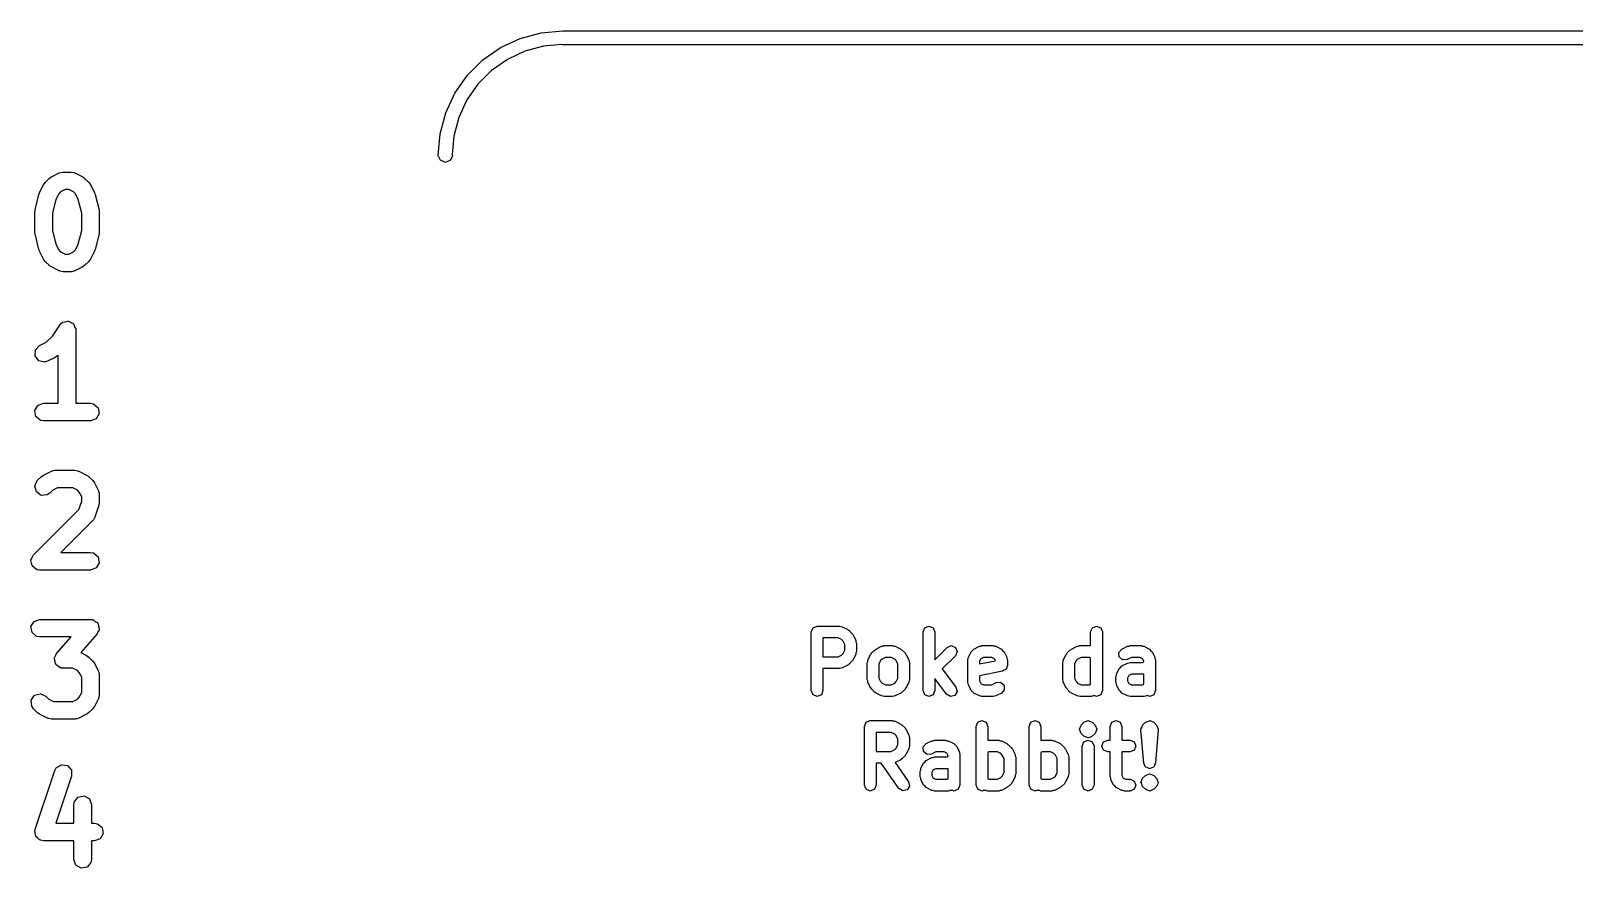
# Model space of a CAD drawing. Extents: x 134.2 to 161.8, y -113.7 to -84.1.
# Drawn here: x 134.79 to 147.94, y -91.22 to -84.09 of the extents above; entities that cross this region are included whole.
import ezdxf

# ---------------------------------------------------------------- set-up
doc = ezdxf.new("R2010")
doc.units = 0
doc.layers.add('BLACK', color=7, linetype='CONTINUOUS')

msp = doc.modelspace()

# ---------------------------------------------------------------- linework, layer by layer
at = {"layer": 'BLACK', "linetype": 'CONTINUOUS'}
for p, q in [((138.79, -84.2358), (138.958, -84.1577)), ((138.958, -84.1577), (139.136, -84.1099)), ((139.136, -84.1099), (139.32, -84.0938)), ((139.32, -84.0938), (139.32, -84.0938)), ((139.32, -84.0938), (155.3, -84.0938)), ((138.639, -84.3418), (138.79, -84.2358)), ((138.998, -84.2671), (138.849, -84.3366)), ((139.157, -84.2245), (138.998, -84.2671)), ((139.313, -84.2108), (139.157, -84.2245)), ((139.32, -84.2138), (139.313, -84.2108)), ((155.3, -84.2138), (139.32, -84.2138)), ((138.508, -84.4724), (138.639, -84.3418)), ((138.849, -84.3366), (138.714, -84.4309)), ((138.402, -84.6238), (138.508, -84.4724)), ((138.598, -84.5472), (138.503, -84.682)), ((138.714, -84.4309), (138.598, -84.5472)), ((138.324, -84.7912), (138.402, -84.6238)), ((138.503, -84.682), (138.434, -84.831)), ((138.277, -84.9697), (138.324, -84.7912)), ((138.434, -84.831), (138.391, -84.9899)), ((138.26, -85.1538), (138.277, -84.9697)), ((138.391, -84.9899), (138.378, -85.1466)), ((138.278, -85.1962), (138.26, -85.1538)), ((138.32, -85.2138), (138.278, -85.1962)), ((138.363, -85.1962), (138.32, -85.2138)), ((138.38, -85.1538), (138.363, -85.1962)), ((138.378, -85.1466), (138.38, -85.1538)), ((134.943, -85.3511), (134.962, -85.3383)), ((134.962, -85.3383), (134.963, -85.3371)), ((134.963, -85.3371), (135.029, -85.3038)), ((135.029, -85.3038), (135.054, -85.2963)), ((135.054, -85.2963), (135.059, -85.2974)), ((135.059, -85.2974), (135.063, -85.2958)), ((135.063, -85.2958), (135.13, -85.2958)), ((135.13, -85.2958), (135.155, -85.3004)), ((135.155, -85.3004), (135.159, -85.3032)), ((135.159, -85.3032), (135.163, -85.3038)), ((135.163, -85.3038), (135.23, -85.3371)), ((135.23, -85.3371), (135.248, -85.3504)), ((134.857, -85.486), (134.862, -85.4742)), ((134.862, -85.4742), (134.863, -85.4706)), ((134.863, -85.4706), (134.896, -85.404)), ((134.896, -85.404), (134.909, -85.386)), ((134.909, -85.386), (134.91, -85.3845)), ((134.91, -85.3845), (134.943, -85.3511)), ((135.041, -85.4658), (135.025, -85.4819)), ((135.081, -85.4458), (135.041, -85.4658)), ((135.112, -85.4458), (135.081, -85.4458)), ((135.152, -85.4658), (135.112, -85.4458)), ((135.168, -85.4819), (135.152, -85.4658)), ((135.248, -85.3504), (135.249, -85.3511)), ((135.249, -85.3511), (135.283, -85.3845)), ((135.283, -85.3845), (135.296, -85.4028)), ((135.296, -85.4028), (135.297, -85.404)), ((135.297, -85.404), (135.33, -85.4706)), ((135.33, -85.4706), (135.334, -85.483)), ((134.824, -85.6193), (134.857, -85.486)), ((135, -85.5304), (134.971, -85.6467)), ((135.025, -85.4819), (135, -85.5304)), ((135.192, -85.5304), (135.168, -85.4819)), ((135.221, -85.6467), (135.192, -85.5304)), ((135.334, -85.483), (135.336, -85.486)), ((135.336, -85.486), (135.369, -85.6193)), ((134.821, -85.6375), (134.824, -85.6228)), ((134.821, -85.8042), (134.821, -85.6375)), ((134.824, -85.6228), (134.824, -85.6193)), ((134.971, -85.6467), (134.971, -85.7949)), ((135.221, -85.7949), (135.221, -85.6467)), ((135.369, -85.6193), (135.37, -85.6343)), ((135.37, -85.6343), (135.371, -85.6375)), ((135.371, -85.6375), (135.371, -85.8042)), ((134.822, -85.8074), (134.821, -85.8042)), ((134.824, -85.8224), (134.822, -85.8074)), ((134.857, -85.9557), (134.824, -85.8224)), ((134.971, -85.7949), (135, -85.9113)), ((135.192, -85.9113), (135.221, -85.7949)), ((135.369, -85.8224), (135.336, -85.9557)), ((135.371, -85.8042), (135.369, -85.8189)), ((135.369, -85.8189), (135.369, -85.8224)), ((134.859, -85.9586), (134.857, -85.9557)), ((134.863, -85.971), (134.859, -85.9586)), ((134.896, -86.0377), (134.863, -85.971)), ((135, -85.9113), (135.025, -85.9597)), ((135.025, -85.9597), (135.041, -85.9759)), ((135.041, -85.9759), (135.081, -85.9958)), ((135.081, -85.9958), (135.112, -85.9958)), ((135.112, -85.9958), (135.152, -85.9759)), ((135.152, -85.9759), (135.168, -85.9597)), ((135.168, -85.9597), (135.192, -85.9113)), ((135.33, -85.971), (135.297, -86.0377)), ((135.336, -85.9557), (135.33, -85.9675)), ((135.33, -85.9675), (135.33, -85.971)), ((134.897, -86.0388), (134.896, -86.0377)), ((134.91, -86.0572), (134.897, -86.0388)), ((134.943, -86.0905), (134.91, -86.0572)), ((134.945, -86.0912), (134.943, -86.0905)), ((134.963, -86.1046), (134.945, -86.0912)), ((135.029, -86.1379), (134.963, -86.1046)), ((135.034, -86.1384), (135.029, -86.1379)), ((135.037, -86.1413), (135.034, -86.1384)), ((135.163, -86.1379), (135.138, -86.1453)), ((135.23, -86.1046), (135.163, -86.1379)), ((135.231, -86.1034), (135.23, -86.1046)), ((135.249, -86.0905), (135.231, -86.1034)), ((135.283, -86.0572), (135.249, -86.0905)), ((135.297, -86.0377), (135.283, -86.0557)), ((135.283, -86.0557), (135.283, -86.0572)), ((135.063, -86.1458), (135.037, -86.1413)), ((135.13, -86.1458), (135.063, -86.1458)), ((135.134, -86.1443), (135.13, -86.1458)), ((135.138, -86.1453), (135.134, -86.1443)), ((134.971, -86.6931), (135.034, -86.5992)), ((135.034, -86.5992), (135.052, -86.5804)), ((135.052, -86.5804), (135.056, -86.5792)), ((135.056, -86.5792), (135.059, -86.5759)), ((135.059, -86.5759), (135.08, -86.5721)), ((135.08, -86.5721), (135.101, -86.566)), ((135.101, -86.566), (135.105, -86.5677)), ((135.105, -86.5677), (135.109, -86.567)), ((135.109, -86.567), (135.128, -86.5779)), ((135.128, -86.5779), (135.148, -86.5866)), ((135.148, -86.5866), (135.15, -86.5905)), ((135.15, -86.5905), (135.154, -86.5926)), ((135.154, -86.5926), (135.161, -86.6131)), ((135.161, -86.6131), (135.171, -86.6326)), ((135.171, -86.6326), (135.17, -86.6368)), ((135.17, -86.6368), (135.171, -86.6408)), ((135.171, -86.6408), (135.171, -87.2658)), ((134.827, -86.811), (134.863, -86.7738)), ((134.863, -86.7738), (134.919, -86.7459)), ((134.919, -86.7459), (134.971, -86.6931)), ((134.824, -86.8622), (134.827, -86.811)), ((134.855, -86.9034), (134.824, -86.8622)), ((134.905, -86.9154), (134.855, -86.9034)), ((134.93, -86.9079), (134.905, -86.9154)), ((134.996, -86.8746), (134.93, -86.9079)), ((134.998, -86.8734), (134.996, -86.8746)), ((135.016, -86.8605), (134.998, -86.8734)), ((135.021, -86.8552), (135.016, -86.8605)), ((135.021, -87.2658), (135.021, -86.8552)), ((134.822, -87.3278), (134.848, -87.2834)), ((134.848, -87.2834), (134.896, -87.2658)), ((134.896, -87.2658), (135.021, -87.2658)), ((135.171, -87.2658), (135.296, -87.2658)), ((135.296, -87.2658), (135.322, -87.2704)), ((135.322, -87.2704), (135.361, -87.3033)), ((135.361, -87.3033), (135.37, -87.3539)), ((134.831, -87.3783), (134.822, -87.3278)), ((134.871, -87.4113), (134.831, -87.3783)), ((134.896, -87.4158), (134.871, -87.4113)), ((135.296, -87.4158), (134.896, -87.4158)), ((135.344, -87.3983), (135.296, -87.4158)), ((135.37, -87.3539), (135.344, -87.3983)), ((134.896, -87.8771), (134.963, -87.8438)), ((134.963, -87.8438), (134.988, -87.8363)), ((134.988, -87.8363), (134.992, -87.8374)), ((134.992, -87.8374), (134.996, -87.8358)), ((134.996, -87.8358), (135.163, -87.8358)), ((135.163, -87.8358), (135.189, -87.8404)), ((135.189, -87.8404), (135.192, -87.8432)), ((135.192, -87.8432), (135.196, -87.8438)), ((135.196, -87.8438), (135.263, -87.8771)), ((134.822, -87.971), (134.843, -87.9245)), ((134.835, -88.0205), (134.822, -87.971)), ((134.843, -87.9245), (134.877, -87.8911)), ((134.877, -87.8911), (134.895, -87.8783)), ((134.895, -87.8783), (134.896, -87.8771)), ((135.263, -87.8771), (135.281, -87.8905)), ((135.281, -87.8905), (135.283, -87.8911)), ((135.283, -87.8911), (135.316, -87.9245)), ((135.316, -87.9245), (135.329, -87.9428)), ((135.329, -87.9428), (135.33, -87.944)), ((135.33, -87.944), (135.363, -88.0106)), ((134.877, -88.05), (134.835, -88.0205)), ((134.928, -88.0455), (134.877, -88.05)), ((134.949, -88.0305), (134.928, -88.0455)), ((134.974, -88.0058), (134.949, -88.0305)), ((135.014, -87.9858), (134.974, -88.0058)), ((135.145, -87.9858), (135.014, -87.9858)), ((135.185, -88.0058), (135.145, -87.9858)), ((135.201, -88.0219), (135.185, -88.0058)), ((135.197, -88.1703), (135.221, -88.0987)), ((135.221, -88.0619), (135.201, -88.0219)), ((135.221, -88.0987), (135.221, -88.0619)), ((135.363, -88.0106), (135.371, -88.0356)), ((135.371, -88.1108), (135.367, -88.1329)), ((135.371, -88.0356), (135.37, -88.04)), ((135.37, -88.04), (135.371, -88.0442)), ((135.371, -88.0442), (135.371, -88.1108)), ((134.81, -88.5578), (135.197, -88.1703)), ((135.334, -88.2346), (135.322, -88.2575)), ((135.367, -88.1346), (135.334, -88.2346)), ((135.367, -88.1329), (135.367, -88.1346)), ((135.316, -88.2639), (135.044, -88.5358)), ((135.318, -88.2598), (135.316, -88.2639)), ((135.322, -88.2575), (135.318, -88.2598)), ((134.788, -88.6043), (134.79, -88.6012)), ((134.794, -88.6261), (134.788, -88.6043)), ((134.789, -88.5978), (134.8, -88.5783)), ((134.79, -88.6012), (134.789, -88.5978)), ((134.798, -88.6483), (134.794, -88.6261)), ((134.8, -88.5783), (134.81, -88.5578)), ((135.044, -88.5358), (135.296, -88.5358)), ((135.296, -88.5358), (135.322, -88.5404)), ((135.322, -88.5404), (135.361, -88.5733)), ((135.37, -88.6239), (135.344, -88.6683)), ((135.361, -88.5733), (135.37, -88.6239)), ((134.801, -88.6505), (134.798, -88.6483)), ((134.802, -88.6539), (134.801, -88.6505)), ((134.82, -88.6668), (134.802, -88.6539)), ((134.837, -88.6813), (134.82, -88.6668)), ((134.842, -88.6821), (134.837, -88.6813)), ((134.844, -88.6833), (134.842, -88.6821)), ((134.847, -88.683), (134.844, -88.6833)), ((134.863, -88.6858), (134.847, -88.683)), ((135.296, -88.6858), (134.863, -88.6858)), ((135.344, -88.6683), (135.296, -88.6858)), ((134.789, -89.1678), (134.815, -89.1234)), ((134.815, -89.1234), (134.863, -89.1058)), ((134.863, -89.1058), (135.296, -89.1058)), ((135.296, -89.1058), (135.307, -89.1078)), ((135.307, -89.1078), (135.311, -89.1073)), ((135.311, -89.1073), (135.313, -89.1089)), ((135.313, -89.1089), (135.322, -89.1104)), ((135.322, -89.1104), (135.337, -89.1234)), ((135.337, -89.1234), (135.355, -89.1338)), ((135.355, -89.1338), (135.357, -89.1395)), ((135.357, -89.1395), (135.361, -89.1433)), ((135.361, -89.1433), (135.365, -89.1633)), ((135.365, -89.1633), (135.371, -89.1824)), ((141.453, -89.1779), (141.488, -89.1632)), ((141.488, -89.1632), (141.679, -89.1632)), ((141.679, -89.1632), (141.689, -89.1677)), ((142.405, -89.1779), (142.441, -89.1632)), ((142.441, -89.1632), (142.476, -89.1779)), ((143.834, -89.1779), (143.869, -89.1632)), ((143.869, -89.1632), (143.905, -89.1779)), ((134.798, -89.2183), (134.789, -89.1678)), ((134.837, -89.2513), (134.798, -89.2183)), ((134.863, -89.2558), (134.837, -89.2513)), ((135.131, -89.2558), (134.863, -89.2558)), ((135.007, -89.3981), (135.131, -89.2558)), ((135.353, -89.2302), (135.214, -89.3891)), ((135.36, -89.2114), (135.353, -89.2302)), ((135.37, -89.1939), (135.36, -89.2114)), ((135.371, -89.1824), (135.369, -89.188)), ((135.369, -89.188), (135.37, -89.1939)), ((141.438, -89.2132), (141.453, -89.1779)), ((141.438, -89.7132), (141.438, -89.2132)), ((141.538, -89.2632), (141.538, -89.4251)), ((141.667, -89.2632), (141.538, -89.2632)), ((141.697, -89.2781), (141.667, -89.2632)), ((141.689, -89.1677), (141.701, -89.1685)), ((141.709, -89.2905), (141.697, -89.2781)), ((141.701, -89.1685), (141.749, -89.1923)), ((141.724, -89.3203), (141.709, -89.2905)), ((141.749, -89.1923), (141.754, -89.1985)), ((141.754, -89.1985), (141.762, -89.2017)), ((141.762, -89.2017), (141.785, -89.2255)), ((141.785, -89.2255), (141.789, -89.2331)), ((141.789, -89.2331), (141.795, -89.2385)), ((141.795, -89.2385), (141.819, -89.2861)), ((141.819, -89.2861), (141.819, -89.2977)), ((142.391, -89.2132), (142.405, -89.1779)), ((142.391, -89.7132), (142.391, -89.2132)), ((142.476, -89.1779), (142.491, -89.2132)), ((142.491, -89.2132), (142.491, -89.4497)), ((143.819, -89.2132), (143.834, -89.1779)), ((143.819, -89.3299), (143.819, -89.2132)), ((143.905, -89.1779), (143.919, -89.2132)), ((143.919, -89.2132), (143.919, -89.7132)), ((134.989, -89.4345), (134.999, -89.417)), ((134.999, -89.417), (135.007, -89.3981)), ((135.214, -89.3891), (135.263, -89.4138)), ((135.263, -89.4138), (135.281, -89.4271)), ((141.538, -89.4251), (141.667, -89.4251)), ((141.667, -89.4251), (141.697, -89.4102)), ((141.697, -89.4102), (141.709, -89.3979)), ((141.709, -89.3979), (141.724, -89.3681)), ((141.724, -89.3681), (141.724, -89.3203)), ((141.819, -89.4023), (141.795, -89.4499)), ((141.819, -89.2977), (141.824, -89.3085)), ((141.824, -89.3799), (141.819, -89.3907)), ((141.819, -89.3907), (141.819, -89.4023)), ((141.824, -89.3085), (141.824, -89.3799)), ((141.92, -89.4528), (141.944, -89.4052)), ((141.944, -89.4052), (141.95, -89.3998)), ((141.95, -89.3998), (141.953, -89.3922)), ((141.953, -89.3922), (141.977, -89.3684)), ((141.977, -89.3684), (141.984, -89.3652)), ((141.984, -89.3652), (141.99, -89.359)), ((141.99, -89.359), (142.037, -89.3352)), ((142.037, -89.3352), (142.049, -89.3344)), ((142.049, -89.3344), (142.06, -89.3299)), ((142.06, -89.3299), (142.131, -89.3299)), ((142.131, -89.3299), (142.142, -89.3344)), ((142.142, -89.3344), (142.153, -89.3352)), ((142.153, -89.3352), (142.201, -89.359)), ((142.201, -89.359), (142.206, -89.3652)), ((142.206, -89.3652), (142.214, -89.3684)), ((142.214, -89.3684), (142.238, -89.3922)), ((142.238, -89.3922), (142.241, -89.3998)), ((142.241, -89.3998), (142.247, -89.4052)), ((142.247, -89.4052), (142.271, -89.4528)), ((142.491, -89.4497), (142.596, -89.3445)), ((142.666, -89.4153), (142.554, -89.5275)), ((142.596, -89.3445), (142.631, -89.3299)), ((142.631, -89.3299), (142.666, -89.3445)), ((142.666, -89.3445), (142.681, -89.3799)), ((142.681, -89.3799), (142.666, -89.4153)), ((142.777, -89.429), (142.801, -89.3814)), ((142.801, -89.3814), (142.813, -89.371)), ((142.813, -89.371), (142.823, -89.359)), ((142.823, -89.359), (142.871, -89.3352)), ((142.871, -89.3352), (142.882, -89.3344)), ((142.882, -89.3344), (142.893, -89.3299)), ((142.893, -89.3299), (142.988, -89.3299)), ((142.988, -89.3299), (142.999, -89.3344)), ((142.999, -89.3344), (143.011, -89.3352)), ((143.011, -89.3352), (143.058, -89.359)), ((143.058, -89.359), (143.069, -89.371)), ((143.069, -89.371), (143.081, -89.3814)), ((143.081, -89.3814), (143.104, -89.429)), ((143.586, -89.4528), (143.61, -89.4052)), ((143.61, -89.4052), (143.616, -89.3998)), ((143.616, -89.3998), (143.62, -89.3922)), ((143.62, -89.3922), (143.643, -89.3684)), ((143.643, -89.3684), (143.651, -89.3652)), ((143.651, -89.3652), (143.656, -89.359)), ((143.656, -89.359), (143.704, -89.3352)), ((143.704, -89.3352), (143.716, -89.3344)), ((143.716, -89.3344), (143.726, -89.3299)), ((143.726, -89.3299), (143.819, -89.3299)), ((144.06, -89.3879), (144.085, -89.359)), ((144.063, -89.4261), (144.06, -89.3879)), ((144.091, -89.4511), (144.063, -89.4261)), ((144.085, -89.359), (144.133, -89.3352)), ((144.133, -89.3352), (144.144, -89.3344)), ((144.144, -89.3344), (144.155, -89.3299)), ((144.155, -89.3299), (144.25, -89.3299)), ((144.25, -89.3299), (144.261, -89.3344)), ((144.261, -89.3344), (144.272, -89.3352)), ((144.272, -89.3352), (144.32, -89.359)), ((144.32, -89.359), (144.33, -89.371)), ((144.33, -89.371), (144.342, -89.3814)), ((144.342, -89.3814), (144.366, -89.429)), ((134.988, -89.446), (134.99, -89.4404)), ((134.994, -89.4651), (134.988, -89.446)), ((134.99, -89.4404), (134.989, -89.4345)), ((134.998, -89.485), (134.994, -89.4651)), ((135.003, -89.4889), (134.998, -89.485)), ((135.005, -89.4945), (135.003, -89.4889)), ((135.022, -89.505), (135.005, -89.4945)), ((135.037, -89.518), (135.022, -89.505)), ((135.046, -89.5195), (135.037, -89.518)), ((135.048, -89.5211), (135.046, -89.5195)), ((135.052, -89.5206), (135.048, -89.5211)), ((135.063, -89.5225), (135.052, -89.5206)), ((135.145, -89.5225), (135.063, -89.5225)), ((135.185, -89.5425), (135.145, -89.5225)), ((135.201, -89.5586), (135.185, -89.5425)), ((135.281, -89.4271), (135.283, -89.4278)), ((135.283, -89.4278), (135.316, -89.4611)), ((135.316, -89.4611), (135.329, -89.4795)), ((135.329, -89.4795), (135.33, -89.4806)), ((135.33, -89.4806), (135.363, -89.5473)), ((135.363, -89.5473), (135.371, -89.5723)), ((141.679, -89.5251), (141.538, -89.5251)), ((141.538, -89.5251), (141.538, -89.7132)), ((141.689, -89.5207), (141.679, -89.5251)), ((141.701, -89.5199), (141.689, -89.5207)), ((141.749, -89.4961), (141.701, -89.5199)), ((141.754, -89.4898), (141.749, -89.4961)), ((141.762, -89.4867), (141.754, -89.4898)), ((141.785, -89.4629), (141.762, -89.4867)), ((141.789, -89.4553), (141.785, -89.4629)), ((141.795, -89.4499), (141.789, -89.4553)), ((141.914, -89.4751), (141.919, -89.4644)), ((141.914, -89.618), (141.914, -89.4751)), ((141.919, -89.4644), (141.92, -89.4528)), ((142.029, -89.4571), (142.014, -89.4869)), ((142.014, -89.4869), (142.014, -89.6062)), ((142.042, -89.4448), (142.029, -89.4571)), ((142.071, -89.4299), (142.042, -89.4448)), ((142.119, -89.4299), (142.071, -89.4299)), ((142.149, -89.4448), (142.119, -89.4299)), ((142.161, -89.4571), (142.149, -89.4448)), ((142.176, -89.4869), (142.161, -89.4571)), ((142.176, -89.6062), (142.176, -89.4869)), ((142.271, -89.4528), (142.272, -89.4644)), ((142.272, -89.4644), (142.276, -89.4751)), ((142.276, -89.4751), (142.276, -89.618)), ((142.554, -89.5275), (142.671, -89.6832)), ((142.772, -89.4513), (142.776, -89.4406)), ((142.772, -89.6418), (142.772, -89.4513)), ((142.776, -89.4406), (142.777, -89.429)), ((142.883, -89.441), (142.872, -89.4631)), ((142.872, -89.4856), (143.007, -89.4584)), ((142.872, -89.4631), (142.872, -89.4856)), ((143.069, -89.548), (142.872, -89.5876)), ((142.905, -89.4299), (142.883, -89.441)), ((142.976, -89.4299), (142.905, -89.4299)), ((142.999, -89.441), (142.976, -89.4299)), ((143.007, -89.4584), (142.999, -89.441)), ((143.082, -89.5399), (143.069, -89.548)), ((143.095, -89.5343), (143.082, -89.5399)), ((143.097, -89.5296), (143.095, -89.5343)), ((143.101, -89.5267), (143.097, -89.5296)), ((143.104, -89.5124), (143.101, -89.5267)), ((143.104, -89.429), (143.105, -89.4406)), ((143.11, -89.499), (143.104, -89.5124)), ((143.105, -89.4406), (143.11, -89.4513)), ((143.11, -89.4513), (143.11, -89.499)), ((143.581, -89.4751), (143.586, -89.4644)), ((143.581, -89.618), (143.581, -89.4751)), ((143.586, -89.4644), (143.586, -89.4528)), ((143.696, -89.4571), (143.681, -89.4869)), ((143.681, -89.4869), (143.681, -89.6062)), ((143.708, -89.4448), (143.696, -89.4571)), ((143.738, -89.4299), (143.708, -89.4448)), ((143.81, -89.4299), (143.738, -89.4299)), ((143.819, -89.4346), (143.81, -89.4299)), ((143.819, -89.6585), (143.819, -89.4346)), ((144.039, -89.5718), (144.063, -89.5242)), ((144.063, -89.5242), (144.075, -89.5138)), ((144.075, -89.5138), (144.085, -89.5018)), ((144.085, -89.5018), (144.133, -89.478)), ((144.13, -89.4484), (144.091, -89.4511)), ((144.167, -89.4299), (144.13, -89.4484)), ((144.133, -89.478), (144.144, -89.4772)), ((144.144, -89.4772), (144.155, -89.4728)), ((144.155, -89.4728), (144.262, -89.4728)), ((144.238, -89.4299), (144.167, -89.4299)), ((144.26, -89.441), (144.238, -89.4299)), ((144.272, -89.4631), (144.26, -89.441)), ((144.262, -89.4728), (144.272, -89.4681)), ((144.272, -89.4681), (144.272, -89.4631)), ((144.366, -89.429), (144.367, -89.4406)), ((144.367, -89.4406), (144.372, -89.4513)), ((144.372, -89.4513), (144.372, -89.7132)), ((135.221, -89.5985), (135.201, -89.5586)), ((135.221, -89.7298), (135.221, -89.5985)), ((135.371, -89.5723), (135.37, -89.5766)), ((135.37, -89.5766), (135.371, -89.5808)), ((135.371, -89.5808), (135.371, -89.7475)), ((141.919, -89.6288), (141.914, -89.618)), ((141.92, -89.6404), (141.919, -89.6288)), ((141.944, -89.688), (141.92, -89.6404)), ((141.95, -89.6934), (141.944, -89.688)), ((142.014, -89.6062), (142.029, -89.636)), ((142.029, -89.636), (142.042, -89.6483)), ((142.042, -89.6483), (142.071, -89.6632)), ((142.071, -89.6632), (142.119, -89.6632)), ((142.119, -89.6632), (142.149, -89.6483)), ((142.149, -89.6483), (142.161, -89.636)), ((142.161, -89.636), (142.176, -89.6062)), ((142.247, -89.688), (142.241, -89.6934)), ((142.271, -89.6404), (142.247, -89.688)), ((142.272, -89.6288), (142.271, -89.6404)), ((142.276, -89.618), (142.272, -89.6288)), ((142.591, -89.7432), (142.491, -89.6093)), ((142.491, -89.6093), (142.491, -89.7132)), ((142.671, -89.6832), (142.681, -89.7203)), ((142.776, -89.6526), (142.772, -89.6418)), ((142.777, -89.6642), (142.776, -89.6526)), ((142.801, -89.7118), (142.777, -89.6642)), ((142.872, -89.5876), (142.872, -89.63)), ((142.872, -89.63), (142.883, -89.6522)), ((142.883, -89.6522), (142.905, -89.6632)), ((142.905, -89.6632), (142.976, -89.6632)), ((142.976, -89.6632), (143.013, -89.6447)), ((143.013, -89.6447), (143.052, -89.642)), ((143.052, -89.642), (143.081, -89.6671)), ((143.081, -89.6671), (143.083, -89.7052)), ((143.586, -89.6288), (143.581, -89.618)), ((143.586, -89.6404), (143.586, -89.6288)), ((143.61, -89.688), (143.586, -89.6404)), ((143.616, -89.6934), (143.61, -89.688)), ((143.681, -89.6062), (143.696, -89.636)), ((143.696, -89.636), (143.708, -89.6483)), ((143.708, -89.6483), (143.738, -89.6632)), ((143.738, -89.6632), (143.81, -89.6632)), ((143.81, -89.6632), (143.819, -89.6585)), ((144.033, -89.5942), (144.038, -89.5834)), ((144.033, -89.6418), (144.033, -89.5942)), ((144.038, -89.6526), (144.033, -89.6418)), ((144.038, -89.5834), (144.039, -89.5718)), ((144.039, -89.6642), (144.038, -89.6526)), ((144.063, -89.7118), (144.039, -89.6642)), ((144.145, -89.5838), (144.133, -89.606)), ((144.133, -89.606), (144.133, -89.63)), ((144.133, -89.63), (144.145, -89.6522)), ((144.167, -89.5728), (144.145, -89.5838)), ((144.145, -89.6522), (144.167, -89.6632)), ((144.272, -89.5728), (144.167, -89.5728)), ((144.167, -89.6632), (144.262, -89.6632)), ((144.262, -89.6632), (144.272, -89.6585)), ((144.272, -89.6585), (144.272, -89.5728)), ((134.791, -89.7948), (134.82, -89.7527)), ((134.795, -89.8459), (134.791, -89.7948)), ((134.82, -89.7527), (134.869, -89.7395)), ((134.869, -89.7395), (134.916, -89.7611)), ((134.916, -89.7611), (134.941, -89.7859)), ((134.941, -89.7859), (134.981, -89.8058)), ((134.981, -89.8058), (135.145, -89.8058)), ((135.145, -89.8058), (135.185, -89.7859)), ((135.185, -89.7859), (135.201, -89.7697)), ((135.201, -89.7697), (135.221, -89.7298)), ((135.363, -89.781), (135.33, -89.8477)), ((135.364, -89.7766), (135.363, -89.781)), ((135.367, -89.7732), (135.364, -89.7766)), ((135.371, -89.7475), (135.367, -89.7732)), ((141.453, -89.7486), (141.438, -89.7132)), ((141.488, -89.7632), (141.453, -89.7486)), ((141.524, -89.7486), (141.488, -89.7632)), ((141.538, -89.7132), (141.524, -89.7486)), ((141.953, -89.701), (141.95, -89.6934)), ((141.977, -89.7248), (141.953, -89.701)), ((141.984, -89.7279), (141.977, -89.7248)), ((141.99, -89.7341), (141.984, -89.7279)), ((142.037, -89.758), (141.99, -89.7341)), ((142.049, -89.7588), (142.037, -89.758)), ((142.06, -89.7632), (142.049, -89.7588)), ((142.131, -89.7632), (142.06, -89.7632)), ((142.142, -89.7588), (142.131, -89.7632)), ((142.153, -89.758), (142.142, -89.7588)), ((142.201, -89.7341), (142.153, -89.758)), ((142.206, -89.7279), (142.201, -89.7341)), ((142.214, -89.7248), (142.206, -89.7279)), ((142.238, -89.701), (142.214, -89.7248)), ((142.241, -89.6934), (142.238, -89.701)), ((142.405, -89.7486), (142.391, -89.7132)), ((142.441, -89.7632), (142.405, -89.7486)), ((142.476, -89.7486), (142.441, -89.7632)), ((142.491, -89.7132), (142.476, -89.7486)), ((142.624, -89.7627), (142.591, -89.7432)), ((142.661, -89.7532), (142.624, -89.7627)), ((142.681, -89.7203), (142.661, -89.7532)), ((142.813, -89.7222), (142.801, -89.7118)), ((142.823, -89.7341), (142.813, -89.7222)), ((142.871, -89.758), (142.823, -89.7341)), ((142.882, -89.7588), (142.871, -89.758)), ((142.893, -89.7632), (142.882, -89.7588)), ((142.988, -89.7632), (142.893, -89.7632)), ((142.999, -89.7588), (142.988, -89.7632)), ((143.011, -89.758), (142.999, -89.7588)), ((143.058, -89.7341), (143.011, -89.758)), ((143.083, -89.7052), (143.058, -89.7341)), ((143.62, -89.701), (143.616, -89.6934)), ((143.643, -89.7248), (143.62, -89.701)), ((143.651, -89.7279), (143.643, -89.7248)), ((143.656, -89.7341), (143.651, -89.7279)), ((143.704, -89.758), (143.656, -89.7341)), ((143.716, -89.7588), (143.704, -89.758)), ((143.726, -89.7632), (143.716, -89.7588)), ((143.822, -89.7632), (143.726, -89.7632)), ((143.832, -89.7588), (143.822, -89.7632)), ((143.844, -89.758), (143.832, -89.7588)), ((143.85, -89.7551), (143.844, -89.758)), ((143.869, -89.7632), (143.85, -89.7551)), ((143.905, -89.7486), (143.869, -89.7632)), ((143.919, -89.7132), (143.905, -89.7486)), ((144.075, -89.7222), (144.063, -89.7118)), ((144.085, -89.7341), (144.075, -89.7222)), ((144.133, -89.758), (144.085, -89.7341)), ((144.144, -89.7588), (144.133, -89.758)), ((144.155, -89.7632), (144.144, -89.7588)), ((144.274, -89.7632), (144.155, -89.7632)), ((144.285, -89.7588), (144.274, -89.7632)), ((144.296, -89.758), (144.285, -89.7588)), ((144.302, -89.7551), (144.296, -89.758)), ((144.322, -89.7632), (144.302, -89.7551)), ((144.357, -89.7486), (144.322, -89.7632)), ((144.372, -89.7132), (144.357, -89.7486)), ((134.81, -89.8672), (134.795, -89.8459)), ((134.843, -89.9005), (134.81, -89.8672)), ((134.845, -89.9012), (134.843, -89.9005)), ((134.863, -89.9146), (134.845, -89.9012)), ((134.929, -89.9479), (134.863, -89.9146)), ((134.934, -89.9484), (134.929, -89.9479)), ((134.937, -89.9513), (134.934, -89.9484)), ((134.963, -89.9558), (134.937, -89.9513)), ((135.196, -89.9479), (135.172, -89.9554)), ((135.263, -89.9146), (135.196, -89.9479)), ((135.264, -89.9134), (135.263, -89.9146)), ((135.283, -89.9005), (135.264, -89.9134)), ((135.316, -89.8672), (135.283, -89.9005)), ((135.317, -89.8657), (135.316, -89.8672)), ((135.33, -89.8477), (135.317, -89.8657)), ((135.163, -89.9558), (134.963, -89.9558)), ((135.167, -89.9543), (135.163, -89.9558)), ((135.172, -89.9554), (135.167, -89.9543)), ((141.891, -90.0182), (141.905, -89.9829)), ((141.891, -90.5182), (141.891, -90.0182)), ((141.905, -89.9829), (141.941, -89.9682)), ((141.941, -89.9682), (142.131, -89.9682)), ((141.991, -90.0682), (141.991, -90.2301)), ((142.119, -90.0682), (141.991, -90.0682)), ((142.149, -90.0831), (142.119, -90.0682)), ((142.131, -89.9682), (142.142, -89.9727)), ((142.142, -89.9727), (142.153, -89.9735)), ((142.161, -90.0955), (142.149, -90.0831)), ((142.153, -89.9735), (142.201, -89.9973)), ((142.201, -89.9973), (142.206, -90.0035)), ((142.206, -90.0035), (142.214, -90.0067)), ((142.214, -90.0067), (142.238, -90.0305)), ((142.238, -90.0305), (142.241, -90.0381)), ((142.241, -90.0381), (142.247, -90.0435)), ((142.247, -90.0435), (142.271, -90.0911)), ((142.843, -90.0182), (142.858, -89.9829)), ((142.843, -90.5182), (142.843, -90.0182)), ((142.858, -89.9829), (142.893, -89.9682)), ((142.893, -89.9682), (142.928, -89.9829)), ((142.928, -89.9829), (142.943, -90.0182)), ((142.943, -90.0182), (142.943, -90.1349)), ((143.295, -90.0182), (143.31, -89.9829)), ((143.295, -90.5182), (143.295, -90.0182)), ((143.31, -89.9829), (143.345, -89.9682)), ((143.345, -89.9682), (143.381, -89.9829)), ((143.381, -89.9829), (143.395, -90.0182)), ((143.395, -90.0182), (143.395, -90.1349)), ((143.724, -90.042), (143.739, -90.0067)), ((143.739, -90.0774), (143.724, -90.042)), ((143.739, -90.0067), (143.762, -89.9829)), ((143.762, -90.1012), (143.739, -90.0774)), ((143.739, -90.0774), (143.739, -90.0774)), ((143.762, -89.9829), (143.798, -89.9682)), ((143.798, -89.9682), (143.798, -89.9682)), ((143.798, -89.9682), (143.808, -89.9725)), ((143.808, -89.9725), (143.833, -89.9829)), ((143.833, -89.9829), (143.833, -89.9829)), ((143.833, -89.9829), (143.833, -89.9829)), ((143.833, -89.9829), (143.857, -90.0067)), ((143.857, -90.0774), (143.833, -90.1012)), ((143.857, -90.0067), (143.857, -90.0067)), ((143.857, -90.0067), (143.857, -90.0067)), ((143.857, -90.0067), (143.872, -90.042)), ((143.872, -90.042), (143.857, -90.0774)), ((143.986, -90.0182), (144, -89.9829)), ((143.986, -90.1349), (143.986, -90.0182)), ((144, -89.9829), (144.036, -89.9682)), ((144.036, -89.9682), (144.071, -89.9829)), ((144.071, -89.9829), (144.086, -90.0182)), ((144.086, -90.0182), (144.086, -90.1349)), ((144.248, -90.042), (144.254, -90.0261)), ((144.249, -90.0441), (144.248, -90.042)), ((144.248, -90.0462), (144.249, -90.0441)), ((144.272, -90.3319), (144.248, -90.0462)), ((144.254, -90.0261), (144.26, -90.0098)), ((144.26, -90.0098), (144.262, -90.0087)), ((144.262, -90.0067), (144.286, -89.9829)), ((144.262, -90.0087), (144.262, -90.0067)), ((144.286, -89.9829), (144.311, -89.9725)), ((144.286, -89.9829), (144.286, -89.9829)), ((144.286, -89.9829), (144.286, -89.9829)), ((144.311, -89.9725), (144.322, -89.9682)), ((144.322, -89.9682), (144.322, -89.9682)), ((144.322, -89.9682), (144.357, -89.9829)), ((144.357, -89.9829), (144.381, -90.0067)), ((144.395, -90.0462), (144.371, -90.3319)), ((144.381, -90.0067), (144.382, -90.0087)), ((144.382, -90.0087), (144.384, -90.0098)), ((144.384, -90.0098), (144.389, -90.0261)), ((144.389, -90.0261), (144.395, -90.042)), ((144.395, -90.042), (144.395, -90.0441)), ((144.395, -90.0441), (144.395, -90.0462)), ((142.119, -90.2301), (142.149, -90.2152)), ((142.149, -90.2152), (142.161, -90.2029)), ((142.176, -90.1253), (142.161, -90.0955)), ((142.161, -90.2029), (142.176, -90.1731)), ((142.176, -90.1731), (142.176, -90.1253)), ((142.271, -90.2073), (142.247, -90.2549)), ((142.271, -90.0911), (142.272, -90.1027)), ((142.272, -90.1957), (142.271, -90.2073)), ((142.272, -90.1027), (142.276, -90.1135)), ((142.276, -90.1849), (142.272, -90.1957)), ((142.276, -90.1135), (142.276, -90.1849)), ((142.393, -90.1929), (142.418, -90.164)), ((142.396, -90.2311), (142.393, -90.1929)), ((142.418, -90.164), (142.466, -90.1402)), ((142.466, -90.1402), (142.477, -90.1394)), ((142.477, -90.1394), (142.488, -90.1349)), ((142.488, -90.1349), (142.583, -90.1349)), ((142.583, -90.1349), (142.594, -90.1394)), ((142.594, -90.1394), (142.606, -90.1402)), ((142.606, -90.1402), (142.653, -90.164)), ((142.653, -90.164), (142.664, -90.176)), ((142.664, -90.176), (142.676, -90.1864)), ((142.676, -90.1864), (142.7, -90.234)), ((142.943, -90.1349), (143.036, -90.1349)), ((143.036, -90.1349), (143.047, -90.1394)), ((143.047, -90.1394), (143.058, -90.1402)), ((143.058, -90.1402), (143.106, -90.164)), ((143.106, -90.164), (143.111, -90.1702)), ((143.111, -90.1702), (143.119, -90.1734)), ((143.119, -90.1734), (143.143, -90.1972)), ((143.143, -90.1972), (143.146, -90.2048)), ((143.146, -90.2048), (143.152, -90.2102)), ((143.152, -90.2102), (143.176, -90.2578)), ((143.395, -90.1349), (143.488, -90.1349)), ((143.488, -90.1349), (143.499, -90.1394)), ((143.499, -90.1394), (143.511, -90.1402)), ((143.511, -90.1402), (143.558, -90.164)), ((143.558, -90.164), (143.564, -90.1702)), ((143.564, -90.1702), (143.571, -90.1734)), ((143.571, -90.1734), (143.595, -90.1972)), ((143.595, -90.1972), (143.598, -90.2048)), ((143.598, -90.2048), (143.604, -90.2102)), ((143.604, -90.2102), (143.628, -90.2578)), ((143.748, -90.1849), (143.762, -90.1496)), ((143.748, -90.5182), (143.748, -90.1849)), ((143.762, -90.1012), (143.762, -90.1012)), ((143.798, -90.1159), (143.762, -90.1012)), ((143.762, -90.1496), (143.798, -90.1349)), ((143.808, -90.1116), (143.798, -90.1159)), ((143.798, -90.1159), (143.798, -90.1159)), ((143.798, -90.1349), (143.833, -90.1496)), ((143.833, -90.1012), (143.808, -90.1116)), ((143.833, -90.1496), (143.848, -90.1849)), ((143.848, -90.1849), (143.848, -90.5182)), ((143.914, -90.1849), (143.929, -90.1496)), ((143.929, -90.2203), (143.914, -90.1849)), ((143.929, -90.1496), (143.964, -90.1349)), ((143.964, -90.1349), (143.986, -90.1349)), ((144.086, -90.1349), (144.155, -90.1349)), ((144.155, -90.1349), (144.19, -90.1496)), ((144.19, -90.1496), (144.205, -90.1849)), ((144.205, -90.1849), (144.19, -90.2203)), ((135.004, -90.3709), (135.048, -90.344)), ((135.048, -90.344), (135.099, -90.3516)), ((141.991, -90.2301), (142.119, -90.2301)), ((142.034, -90.3301), (141.991, -90.3301)), ((141.991, -90.3301), (141.991, -90.5182)), ((142.185, -90.5469), (142.034, -90.3301)), ((142.153, -90.3249), (142.152, -90.325)), ((142.152, -90.325), (142.267, -90.4896)), ((142.201, -90.3011), (142.153, -90.3249)), ((142.206, -90.2948), (142.201, -90.3011)), ((142.214, -90.2917), (142.206, -90.2948)), ((142.238, -90.2679), (142.214, -90.2917)), ((142.241, -90.2603), (142.238, -90.2679)), ((142.247, -90.2549), (142.241, -90.2603)), ((142.372, -90.3768), (142.396, -90.3292)), ((142.425, -90.2561), (142.396, -90.2311)), ((142.396, -90.3292), (142.408, -90.3188)), ((142.408, -90.3188), (142.418, -90.3068)), ((142.418, -90.3068), (142.466, -90.283)), ((142.463, -90.2534), (142.425, -90.2561)), ((142.5, -90.2349), (142.463, -90.2534)), ((142.466, -90.283), (142.477, -90.2822)), ((142.477, -90.2822), (142.488, -90.2778)), ((142.488, -90.2778), (142.595, -90.2778)), ((142.572, -90.2349), (142.5, -90.2349)), ((142.594, -90.246), (142.572, -90.2349)), ((142.605, -90.2681), (142.594, -90.246)), ((142.595, -90.2778), (142.605, -90.2731)), ((142.605, -90.2731), (142.605, -90.2681)), ((142.7, -90.234), (142.7, -90.2456)), ((142.7, -90.2456), (142.705, -90.2563)), ((142.705, -90.2563), (142.705, -90.5182)), ((142.952, -90.2349), (142.943, -90.2396)), ((142.943, -90.2396), (142.943, -90.4635)), ((143.024, -90.2349), (142.952, -90.2349)), ((143.054, -90.2498), (143.024, -90.2349)), ((143.066, -90.2621), (143.054, -90.2498)), ((143.081, -90.2919), (143.066, -90.2621)), ((143.081, -90.4112), (143.081, -90.2919)), ((143.176, -90.2578), (143.177, -90.2694)), ((143.177, -90.2694), (143.181, -90.2801)), ((143.181, -90.2801), (143.181, -90.423)), ((143.405, -90.2349), (143.395, -90.2396)), ((143.395, -90.2396), (143.395, -90.4635)), ((143.476, -90.2349), (143.405, -90.2349)), ((143.506, -90.2498), (143.476, -90.2349)), ((143.519, -90.2621), (143.506, -90.2498)), ((143.533, -90.2919), (143.519, -90.2621)), ((143.533, -90.4112), (143.533, -90.2919)), ((143.628, -90.2578), (143.629, -90.2694)), ((143.629, -90.2694), (143.633, -90.2801)), ((143.633, -90.2801), (143.633, -90.423)), ((143.964, -90.2349), (143.929, -90.2203)), ((143.986, -90.2349), (143.964, -90.2349)), ((143.986, -90.4468), (143.986, -90.2349)), ((144.155, -90.2349), (144.086, -90.2349)), ((144.086, -90.2349), (144.086, -90.435)), ((144.19, -90.2203), (144.155, -90.2349)), ((144.279, -90.3455), (144.272, -90.3319)), ((144.283, -90.3601), (144.279, -90.3455)), ((144.364, -90.3455), (144.36, -90.3601)), ((144.371, -90.3319), (144.364, -90.3455)), ((134.825, -90.8938), (134.992, -90.3938)), ((134.992, -90.3938), (135.004, -90.3709)), ((135.134, -90.4412), (135, -90.8425)), ((135.099, -90.3516), (135.133, -90.3899)), ((135.133, -90.3899), (135.134, -90.4412)), ((142.367, -90.3992), (142.371, -90.3884)), ((142.367, -90.4468), (142.367, -90.3992)), ((142.371, -90.4576), (142.367, -90.4468)), ((142.371, -90.3884), (142.372, -90.3768)), ((142.372, -90.4692), (142.371, -90.4576)), ((142.396, -90.5168), (142.372, -90.4692)), ((142.478, -90.3888), (142.467, -90.411)), ((142.467, -90.411), (142.467, -90.435)), ((142.467, -90.435), (142.478, -90.4572)), ((142.5, -90.3778), (142.478, -90.3888)), ((142.478, -90.4572), (142.5, -90.4682)), ((142.605, -90.3778), (142.5, -90.3778)), ((142.5, -90.4682), (142.595, -90.4682)), ((142.595, -90.4682), (142.605, -90.4635)), ((142.605, -90.4635), (142.605, -90.3778)), ((142.943, -90.4635), (142.952, -90.4682)), ((142.952, -90.4682), (143.024, -90.4682)), ((143.024, -90.4682), (143.054, -90.4533)), ((143.054, -90.4533), (143.066, -90.441)), ((143.066, -90.441), (143.081, -90.4112)), ((143.176, -90.4454), (143.152, -90.493)), ((143.177, -90.4338), (143.176, -90.4454)), ((143.181, -90.423), (143.177, -90.4338)), ((143.395, -90.4635), (143.405, -90.4682)), ((143.405, -90.4682), (143.476, -90.4682)), ((143.476, -90.4682), (143.506, -90.4533)), ((143.506, -90.4533), (143.519, -90.441)), ((143.519, -90.441), (143.533, -90.4112)), ((143.628, -90.4454), (143.604, -90.493)), ((143.629, -90.4338), (143.628, -90.4454)), ((143.633, -90.423), (143.629, -90.4338)), ((143.99, -90.4576), (143.986, -90.4468)), ((143.991, -90.4692), (143.99, -90.4576)), ((144.015, -90.5168), (143.991, -90.4692)), ((144.086, -90.435), (144.097, -90.4572)), ((144.097, -90.4572), (144.119, -90.4682)), ((144.119, -90.4682), (144.155, -90.4682)), ((144.155, -90.4682), (144.19, -90.4829)), ((144.248, -90.4944), (144.262, -90.4591)), ((144.262, -90.4591), (144.286, -90.4353)), ((144.285, -90.3611), (144.283, -90.3601)), ((144.286, -90.3631), (144.285, -90.3611)), ((144.288, -90.364), (144.286, -90.3631)), ((144.286, -90.4353), (144.312, -90.4244)), ((144.289, -90.3659), (144.288, -90.364)), ((144.304, -90.3706), (144.289, -90.3659)), ((144.317, -90.3776), (144.304, -90.3706)), ((144.312, -90.4244), (144.322, -90.4206)), ((144.32, -90.3769), (144.317, -90.3776)), ((144.322, -90.3778), (144.32, -90.3769)), ((144.324, -90.3769), (144.322, -90.3778)), ((144.322, -90.4206), (144.322, -90.4206)), ((144.322, -90.4206), (144.357, -90.4353)), ((144.326, -90.3776), (144.324, -90.3769)), ((144.339, -90.3706), (144.326, -90.3776)), ((144.354, -90.3659), (144.339, -90.3706)), ((144.355, -90.364), (144.354, -90.3659)), ((144.357, -90.3631), (144.355, -90.364)), ((144.358, -90.3611), (144.357, -90.3631)), ((144.357, -90.4353), (144.357, -90.4353)), ((144.357, -90.4353), (144.381, -90.4591)), ((144.36, -90.3601), (144.358, -90.3611)), ((144.381, -90.4591), (144.381, -90.4591)), ((144.381, -90.4591), (144.395, -90.4944)), ((135.192, -90.6192), (135.243, -90.6103)), ((135.243, -90.6103), (135.287, -90.636)), ((141.905, -90.5536), (141.891, -90.5182)), ((141.941, -90.5682), (141.905, -90.5536)), ((141.976, -90.5536), (141.941, -90.5682)), ((141.991, -90.5182), (141.976, -90.5536)), ((142.218, -90.5675), (142.185, -90.5469)), ((142.255, -90.5592), (142.218, -90.5675)), ((142.276, -90.5269), (142.255, -90.5592)), ((142.267, -90.4896), (142.276, -90.5269)), ((142.408, -90.5272), (142.396, -90.5168)), ((142.418, -90.5391), (142.408, -90.5272)), ((142.466, -90.563), (142.418, -90.5391)), ((142.477, -90.5638), (142.466, -90.563)), ((142.488, -90.5682), (142.477, -90.5638)), ((142.607, -90.5682), (142.488, -90.5682)), ((142.618, -90.5638), (142.607, -90.5682)), ((142.63, -90.563), (142.618, -90.5638)), ((142.635, -90.5601), (142.63, -90.563)), ((142.655, -90.5682), (142.635, -90.5601)), ((142.69, -90.5536), (142.655, -90.5682)), ((142.705, -90.5182), (142.69, -90.5536)), ((142.858, -90.5536), (142.843, -90.5182)), ((142.893, -90.5682), (142.858, -90.5536)), ((142.913, -90.5601), (142.893, -90.5682)), ((142.918, -90.563), (142.913, -90.5601)), ((142.93, -90.5638), (142.918, -90.563)), ((142.941, -90.5682), (142.93, -90.5638)), ((143.036, -90.5682), (142.941, -90.5682)), ((143.047, -90.5638), (143.036, -90.5682)), ((143.058, -90.563), (143.047, -90.5638)), ((143.106, -90.5391), (143.058, -90.563)), ((143.111, -90.5329), (143.106, -90.5391)), ((143.119, -90.5298), (143.111, -90.5329)), ((143.143, -90.506), (143.119, -90.5298)), ((143.146, -90.4984), (143.143, -90.506)), ((143.152, -90.493), (143.146, -90.4984)), ((143.31, -90.5536), (143.295, -90.5182)), ((143.345, -90.5682), (143.31, -90.5536)), ((143.365, -90.5601), (143.345, -90.5682)), ((143.371, -90.563), (143.365, -90.5601)), ((143.382, -90.5638), (143.371, -90.563)), ((143.393, -90.5682), (143.382, -90.5638)), ((143.488, -90.5682), (143.393, -90.5682)), ((143.499, -90.5638), (143.488, -90.5682)), ((143.511, -90.563), (143.499, -90.5638)), ((143.558, -90.5391), (143.511, -90.563)), ((143.564, -90.5329), (143.558, -90.5391)), ((143.571, -90.5298), (143.564, -90.5329)), ((143.595, -90.506), (143.571, -90.5298)), ((143.598, -90.4984), (143.595, -90.506)), ((143.604, -90.493), (143.598, -90.4984)), ((143.762, -90.5536), (143.748, -90.5182)), ((143.798, -90.5682), (143.762, -90.5536)), ((143.833, -90.5536), (143.798, -90.5682)), ((143.848, -90.5182), (143.833, -90.5536)), ((144.027, -90.5272), (144.015, -90.5168)), ((144.037, -90.5391), (144.027, -90.5272)), ((144.085, -90.563), (144.037, -90.5391)), ((144.097, -90.5638), (144.085, -90.563)), ((144.107, -90.5682), (144.097, -90.5638)), ((144.155, -90.5682), (144.107, -90.5682)), ((144.19, -90.5536), (144.155, -90.5682)), ((144.19, -90.4829), (144.205, -90.5182)), ((144.205, -90.5182), (144.19, -90.5536)), ((144.251, -90.5024), (144.248, -90.4944)), ((144.248, -90.4944), (144.248, -90.4944)), ((144.262, -90.5298), (144.251, -90.5024)), ((144.286, -90.5536), (144.262, -90.5298)), ((144.262, -90.5298), (144.262, -90.5298)), ((144.309, -90.563), (144.286, -90.5536)), ((144.286, -90.5536), (144.286, -90.5536)), ((144.286, -90.5536), (144.286, -90.5536)), ((144.322, -90.5682), (144.309, -90.563)), ((144.357, -90.5536), (144.322, -90.5682)), ((144.322, -90.5682), (144.322, -90.5682)), ((144.381, -90.5298), (144.357, -90.5536)), ((144.391, -90.5056), (144.381, -90.5298)), ((144.395, -90.4944), (144.391, -90.5056)), ((144.395, -90.4944), (144.395, -90.4944)), ((135.155, -90.6842), (135.159, -90.6585)), ((135.155, -90.8425), (135.155, -90.6842)), ((135.159, -90.6585), (135.192, -90.6192)), ((135.287, -90.636), (135.305, -90.6842)), ((135.305, -90.6842), (135.305, -90.8425)), ((135, -90.8425), (135.155, -90.8425)), ((135.305, -90.8425), (135.33, -90.8425)), ((135.33, -90.8425), (135.355, -90.847)), ((135.355, -90.847), (135.395, -90.88)), ((134.822, -90.9045), (134.825, -90.8995)), ((134.826, -90.9246), (134.822, -90.9045)), ((134.825, -90.8995), (134.825, -90.8938)), ((134.827, -90.9451), (134.826, -90.9246)), ((134.83, -90.9494), (134.827, -90.9451)), ((134.831, -90.955), (134.83, -90.9494)), ((134.847, -90.9682), (134.831, -90.955)), ((134.861, -90.9835), (134.847, -90.9682)), ((134.866, -90.9843), (134.861, -90.9835)), ((134.871, -90.988), (134.866, -90.9843)), ((134.896, -90.9925), (134.871, -90.988)), ((135.155, -90.9925), (134.896, -90.9925)), ((135.155, -91.1508), (135.155, -90.9925)), ((135.33, -90.9925), (135.305, -90.9925)), ((135.305, -90.9925), (135.305, -91.1508)), ((135.378, -90.975), (135.33, -90.9925)), ((135.403, -90.9305), (135.378, -90.975)), ((135.395, -90.88), (135.403, -90.9305)), ((135.172, -91.1991), (135.155, -91.1508)), ((135.217, -91.2247), (135.172, -91.1991)), ((135.267, -91.2158), (135.217, -91.2247)), ((135.3, -91.1765), (135.267, -91.2158)), ((135.305, -91.1508), (135.3, -91.1765))]:
    msp.add_line(p, q, dxfattribs=at)

doc.saveas('drawing.dxf')
